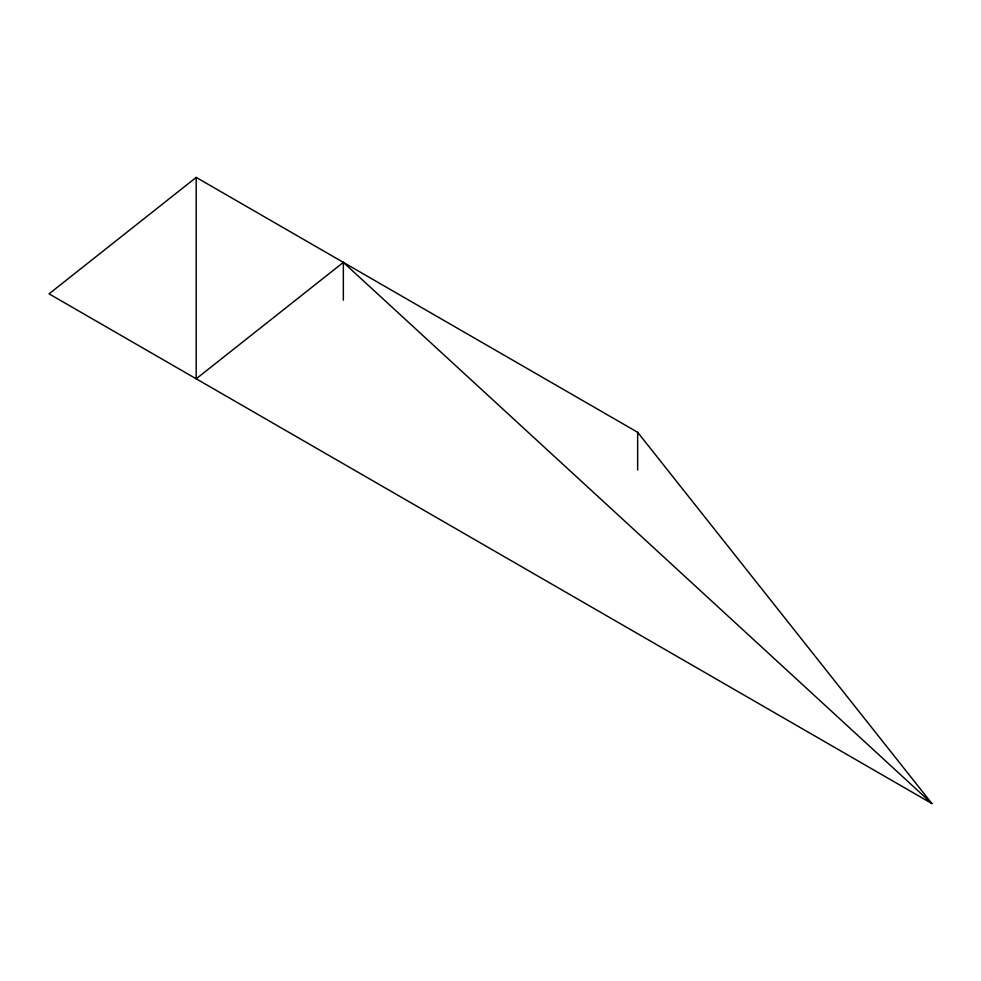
<?xml version="1.0" encoding="UTF-8"?>
<svg xmlns="http://www.w3.org/2000/svg" width="981" height="981" viewBox="0 0 981 981"><rect width="100%" height="100%" fill="white"/><g stroke="black" fill="none" stroke-linecap="round" stroke-linejoin="round"><path stroke-width="1.47" d="M196.2 177.414L49.05 293.846L931.95 803.586L637.65 432.29L196.2 177.414L196.2 378.801L343.35 262.381L931.95 803.586M637.65 432.29L637.65 470.046M343.35 262.381L343.35 300.137"/></g></svg>
